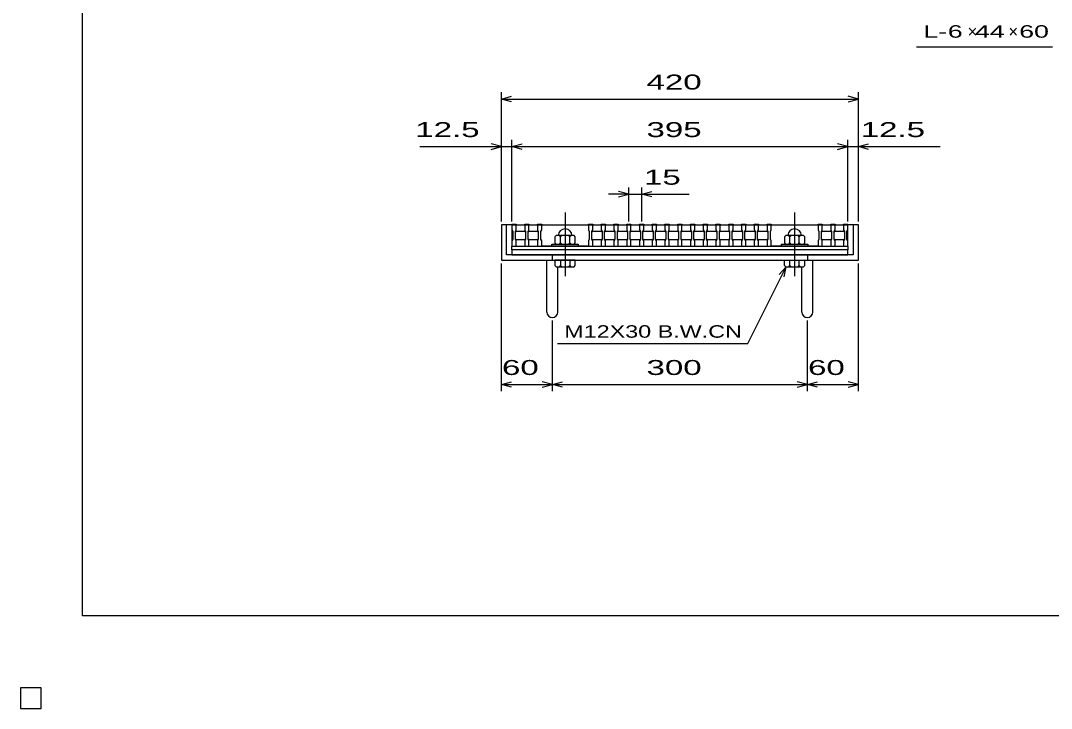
# Model space of a CAD drawing. Units: millimetres, scale not verified. Extents: x -1456 to 1385, y -1026 to 843.
# Drawn here: x -1456 to -243, y -1026 to -217 of the extents above; entities that cross this region are included whole.
import ezdxf
from ezdxf.enums import TextEntityAlignment as Align

# ---------------------------------------------------------------- set-up
doc = ezdxf.new("R2010")
doc.units = ezdxf.units.MM
doc.header["$LTSCALE"] = 8
doc.linetypes.add('CHAIN', pattern=[18.5, 12, -1.5, 3.5, -1.5])
for name, color, linetype, lineweight in [('0_2', 150, 'Continuous', 25), ('16', 3, 'Continuous', 25), ('19', 6, 'Continuous', 25), ('22', 4, 'Continuous', 25)]:
    doc.layers.add(name, color=color, linetype=linetype, lineweight=lineweight)
doc.styles.add('ベクトル', font='')
doc.styles.get('ベクトル').set_extended_font_data('ベクトル')

msp = doc.modelspace()

# ---------------------------------------------------------------- linework, layer by layer
at = {"layer": '0_2'}
for p, q in [((-1383.2, -917.2), (-1383.2, 842.8)), ((1384.8, -917.2), (-1383.2, -917.2))]:
    msp.add_line(p, q, dxfattribs=at)
at = {"layer": '16', "linetype": 'CHAIN'}
for p, q in [((-815.5, -442.4), (-815.5, -517.4)), ((-545.5, -442.4), (-545.5, -517.4))]:
    msp.add_line(p, q, dxfattribs=at)
at = {"layer": '16'}
for p, q in [((-878, -457), (-878, -456.3)), ((-878, -456.3), (-873, -456.3)), ((-878, -457), (-878, -463)), ((-873, -457), (-878, -457)), ((-878, -457), (-878, -482)), ((-878, -457), (-483, -457)), ((-873, -456.3), (-873, -457)), ((-873, -463), (-873, -457)), ((-863, -457), (-863, -456.3)), ((-863, -456.3), (-858, -456.3)), ((-863, -457), (-863, -463)), ((-858, -457), (-863, -457)), ((-858, -456.3), (-858, -457)), ((-858, -463), (-858, -457)), ((-848, -457), (-848, -456.3)), ((-848, -456.3), (-843, -456.3)), ((-848, -457), (-848, -463)), ((-843, -457), (-848, -457)), ((-843, -456.3), (-843, -457)), ((-843, -463), (-843, -457)), ((-843, -457), (-788, -457)), ((-788, -457), (-788, -456.3)), ((-788, -456.3), (-783, -456.3)), ((-788, -457), (-788, -463)), ((-783, -457), (-788, -457)), ((-783, -456.3), (-783, -457)), ((-783, -463), (-783, -457)), ((-773, -457), (-773, -456.3)), ((-773, -456.3), (-768, -456.3)), ((-773, -457), (-773, -463)), ((-768, -457), (-773, -457)), ((-768, -456.3), (-768, -457)), ((-768, -463), (-768, -457)), ((-758, -457), (-758, -456.3)), ((-758, -456.3), (-753, -456.3)), ((-758, -457), (-758, -463)), ((-753, -457), (-758, -457)), ((-753, -456.3), (-753, -457)), ((-753, -463), (-753, -457)), ((-743, -457), (-743, -456.3)), ((-743, -456.3), (-738, -456.3)), ((-743, -457), (-743, -463)), ((-738, -457), (-743, -457)), ((-738, -456.3), (-738, -457)), ((-738, -463), (-738, -457)), ((-728, -457), (-728, -456.3)), ((-728, -456.3), (-723, -456.3)), ((-728, -457), (-728, -463)), ((-723, -457), (-728, -457)), ((-723, -456.3), (-723, -457)), ((-723, -463), (-723, -457)), ((-713, -457), (-713, -456.3)), ((-713, -456.3), (-708, -456.3)), ((-713, -457), (-713, -463)), ((-708, -457), (-713, -457)), ((-708, -456.3), (-708, -457)), ((-708, -463), (-708, -457)), ((-698, -457), (-698, -456.3)), ((-698, -456.3), (-693, -456.3)), ((-698, -457), (-698, -463)), ((-693, -457), (-698, -457)), ((-693, -456.3), (-693, -457)), ((-693, -463), (-693, -457)), ((-683, -457), (-683, -456.3)), ((-683, -456.3), (-678, -456.3)), ((-683, -457), (-683, -463)), ((-678, -457), (-683, -457)), ((-678, -456.3), (-678, -457)), ((-678, -463), (-678, -457)), ((-668, -457), (-668, -456.3)), ((-668, -456.3), (-663, -456.3)), ((-668, -457), (-668, -463)), ((-663, -457), (-668, -457)), ((-663, -456.3), (-663, -457)), ((-663, -463), (-663, -457)), ((-653, -457), (-653, -456.3)), ((-653, -456.3), (-648, -456.3)), ((-653, -457), (-653, -463)), ((-648, -457), (-653, -457)), ((-648, -456.3), (-648, -457)), ((-648, -463), (-648, -457)), ((-638, -457), (-638, -456.3)), ((-638, -456.3), (-633, -456.3)), ((-638, -457), (-638, -463)), ((-633, -457), (-638, -457)), ((-633, -456.3), (-633, -457)), ((-633, -463), (-633, -457)), ((-623, -457), (-623, -456.3)), ((-623, -456.3), (-618, -456.3)), ((-623, -457), (-623, -463)), ((-618, -457), (-623, -457)), ((-618, -456.3), (-618, -457)), ((-618, -463), (-618, -457)), ((-608, -457), (-608, -456.3)), ((-608, -456.3), (-603, -456.3)), ((-608, -457), (-608, -463)), ((-603, -457), (-608, -457)), ((-603, -456.3), (-603, -457)), ((-603, -463), (-603, -457)), ((-593, -457), (-593, -456.3)), ((-593, -456.3), (-588, -456.3)), ((-593, -457), (-593, -463)), ((-588, -457), (-593, -457)), ((-588, -456.3), (-588, -457)), ((-588, -463), (-588, -457)), ((-578, -457), (-578, -456.3)), ((-578, -456.3), (-573, -456.3)), ((-578, -457), (-578, -463)), ((-573, -457), (-578, -457)), ((-573, -456.3), (-573, -457)), ((-573, -463), (-573, -457)), ((-573, -457), (-518, -457)), ((-518, -457), (-518, -456.3)), ((-518, -456.3), (-513, -456.3)), ((-518, -457), (-518, -463)), ((-513, -457), (-518, -457)), ((-513, -456.3), (-513, -457)), ((-513, -463), (-513, -457)), ((-503, -457), (-503, -456.3)), ((-503, -456.3), (-498, -456.3)), ((-503, -457), (-503, -463)), ((-498, -457), (-503, -457)), ((-498, -456.3), (-498, -457)), ((-498, -463), (-498, -457)), ((-488, -457), (-488, -456.3)), ((-488, -456.3), (-483, -456.3)), ((-488, -457), (-488, -463)), ((-483, -457), (-488, -457)), ((-483, -456.3), (-483, -457)), ((-483, -463), (-483, -457)), ((-483, -482), (-483, -457)), ((-878, -463), (-877, -465)), ((-877, -465), (-877, -474)), ((-874, -465), (-873, -463)), ((-874, -465.5), (-873, -464.5)), ((-874, -474), (-874, -465)), ((-873, -464.5), (-863, -464.5)), ((-863, -463), (-862, -465)), ((-863, -464.5), (-862, -465.5)), ((-862, -465), (-862, -474)), ((-859, -465), (-858, -463)), ((-859, -465.5), (-858, -464.5)), ((-859, -474), (-859, -465)), ((-858, -464.5), (-848, -464.5)), ((-848, -463), (-847, -465)), ((-848, -464.5), (-847, -465.5)), ((-847, -465), (-847, -474)), ((-844, -465), (-843, -463)), ((-844, -474), (-844, -465)), ((-826, -469.7), (-827.5, -471.2)), ((-827.5, -471.2), (-827.5, -478.2)), ((-805, -469.7), (-826, -469.7)), ((-821, -471.2), (-822.5, -469.7)), ((-819.5, -469.7), (-821, -471.2)), ((-821, -478.2), (-821, -471.2)), ((-810, -471.2), (-811.5, -469.7)), ((-808.5, -469.7), (-810, -471.2)), ((-810, -478.2), (-810, -471.2)), ((-803.5, -471.2), (-805, -469.7)), ((-803.5, -478.2), (-803.5, -471.2)), ((-788, -463), (-787, -465)), ((-787, -465), (-787, -474)), ((-784, -465), (-783, -463)), ((-784, -465.5), (-783, -464.5)), ((-784, -474), (-784, -465)), ((-783, -464.5), (-773, -464.5)), ((-773, -463), (-772, -465)), ((-773, -464.5), (-772, -465.5)), ((-772, -465), (-772, -474)), ((-769, -465), (-768, -463)), ((-769, -465.5), (-768, -464.5)), ((-769, -474), (-769, -465)), ((-768, -464.5), (-758, -464.5)), ((-758, -463), (-757, -465)), ((-758, -464.5), (-757, -465.5)), ((-757, -465), (-757, -474)), ((-754, -465), (-753, -463)), ((-754, -465.5), (-753, -464.5)), ((-754, -474), (-754, -465)), ((-753, -464.5), (-743, -464.5)), ((-743, -463), (-742, -465)), ((-743, -464.5), (-742, -465.5)), ((-742, -465), (-742, -474)), ((-739, -465), (-738, -463)), ((-739, -465.5), (-738, -464.5)), ((-739, -474), (-739, -465)), ((-738, -464.5), (-728, -464.5)), ((-728, -463), (-727, -465)), ((-728, -464.5), (-727, -465.5)), ((-727, -465), (-727, -474)), ((-724, -465), (-723, -463)), ((-724, -465.5), (-723, -464.5)), ((-724, -474), (-724, -465)), ((-723, -464.5), (-713, -464.5)), ((-713, -463), (-712, -465)), ((-713, -464.5), (-712, -465.5)), ((-712, -465), (-712, -474)), ((-709, -465), (-708, -463)), ((-709, -465.5), (-708, -464.5)), ((-709, -474), (-709, -465)), ((-708, -464.5), (-698, -464.5)), ((-698, -463), (-697, -465)), ((-698, -464.5), (-697, -465.5)), ((-697, -465), (-697, -474)), ((-694, -465), (-693, -463)), ((-694, -465.5), (-693, -464.5)), ((-694, -474), (-694, -465)), ((-693, -464.5), (-683, -464.5)), ((-683, -463), (-682, -465)), ((-683, -464.5), (-682, -465.5)), ((-682, -465), (-682, -474)), ((-679, -465), (-678, -463)), ((-679, -465.5), (-678, -464.5)), ((-679, -474), (-679, -465)), ((-678, -464.5), (-668, -464.5)), ((-668, -463), (-667, -465)), ((-668, -464.5), (-667, -465.5)), ((-667, -465), (-667, -474)), ((-664, -465), (-663, -463)), ((-664, -465.5), (-663, -464.5)), ((-664, -474), (-664, -465)), ((-663, -464.5), (-653, -464.5)), ((-653, -463), (-652, -465)), ((-653, -464.5), (-652, -465.5)), ((-652, -465), (-652, -474)), ((-649, -465), (-648, -463)), ((-649, -465.5), (-648, -464.5)), ((-649, -474), (-649, -465)), ((-648, -464.5), (-638, -464.5)), ((-638, -463), (-637, -465)), ((-638, -464.5), (-637, -465.5)), ((-637, -465), (-637, -474)), ((-634, -465), (-633, -463)), ((-634, -465.5), (-633, -464.5)), ((-634, -474), (-634, -465)), ((-633, -464.5), (-623, -464.5)), ((-623, -463), (-622, -465)), ((-623, -464.5), (-622, -465.5)), ((-622, -465), (-622, -474)), ((-619, -465), (-618, -463)), ((-619, -465.5), (-618, -464.5)), ((-619, -474), (-619, -465)), ((-618, -464.5), (-608, -464.5)), ((-608, -463), (-607, -465)), ((-608, -464.5), (-607, -465.5)), ((-607, -465), (-607, -474)), ((-604, -465), (-603, -463)), ((-604, -465.5), (-603, -464.5)), ((-604, -474), (-604, -465)), ((-603, -464.5), (-593, -464.5)), ((-593, -463), (-592, -465)), ((-593, -464.5), (-592, -465.5)), ((-592, -465), (-592, -474)), ((-589, -465), (-588, -463)), ((-589, -465.5), (-588, -464.5)), ((-589, -474), (-589, -465)), ((-588, -464.5), (-578, -464.5)), ((-578, -463), (-577, -465)), ((-578, -464.5), (-577, -465.5)), ((-577, -465), (-577, -474)), ((-574, -465), (-573, -463)), ((-574, -474), (-574, -465)), ((-556, -469.7), (-557.5, -471.2)), ((-557.5, -471.2), (-557.5, -478.2)), ((-535, -469.7), (-556, -469.7)), ((-551, -471.2), (-552.5, -469.7)), ((-549.5, -469.7), (-551, -471.2)), ((-551, -478.2), (-551, -471.2)), ((-540, -471.2), (-541.5, -469.7)), ((-538.5, -469.7), (-540, -471.2)), ((-540, -478.2), (-540, -471.2)), ((-533.5, -471.2), (-535, -469.7)), ((-533.5, -478.2), (-533.5, -471.2)), ((-518, -463), (-517, -465)), ((-517, -465), (-517, -474)), ((-514, -465), (-513, -463)), ((-514, -465.5), (-513, -464.5)), ((-514, -474), (-514, -465)), ((-513, -464.5), (-503, -464.5)), ((-503, -463), (-502, -465)), ((-503, -464.5), (-502, -465.5)), ((-502, -465), (-502, -474)), ((-499, -465), (-498, -463)), ((-499, -465.5), (-498, -464.5)), ((-499, -474), (-499, -465)), ((-498, -464.5), (-488, -464.5)), ((-488, -463), (-487, -465)), ((-488, -464.5), (-487, -465.5)), ((-487, -465), (-487, -474)), ((-484, -465), (-483, -463)), ((-484, -474), (-484, -465)), ((-877, -474), (-878, -476)), ((-878, -476), (-878, -482)), ((-878, -482), (-873, -482)), ((-878, -482), (-483, -482)), ((-878, -482), (-483, -482)), ((-878, -486.5), (-878, -482)), ((-873, -474.5), (-874, -473.5)), ((-873, -476), (-874, -474)), ((-863, -474.5), (-873, -474.5)), ((-873, -482), (-873, -476)), ((-862, -473.5), (-863, -474.5)), ((-862, -474), (-863, -476)), ((-863, -476), (-863, -482)), ((-863, -482), (-858, -482)), ((-858, -474.5), (-859, -473.5)), ((-858, -476), (-859, -474)), ((-848, -474.5), (-858, -474.5)), ((-858, -482), (-858, -476)), ((-847, -473.5), (-848, -474.5)), ((-847, -474), (-848, -476)), ((-848, -476), (-848, -482)), ((-848, -482), (-843, -482)), ((-843, -476), (-844, -474)), ((-843, -482), (-843, -476)), ((-788, -482), (-843, -482)), ((-831, -482), (-831, -479.7)), ((-831, -479.7), (-800, -479.7)), ((-800, -482), (-831, -482)), ((-827.5, -478.2), (-826, -479.7)), ((-822.5, -479.7), (-821, -478.2)), ((-821, -478.2), (-819.5, -479.7)), ((-811.5, -479.7), (-810, -478.2)), ((-810, -478.2), (-808.5, -479.7)), ((-805, -479.7), (-803.5, -478.2)), ((-800, -479.7), (-800, -482)), ((-787, -474), (-788, -476)), ((-788, -476), (-788, -482)), ((-788, -482), (-783, -482)), ((-783, -474.5), (-784, -473.5)), ((-783, -476), (-784, -474)), ((-773, -474.5), (-783, -474.5)), ((-783, -482), (-783, -476)), ((-772, -473.5), (-773, -474.5)), ((-772, -474), (-773, -476)), ((-773, -476), (-773, -482)), ((-773, -482), (-768, -482)), ((-768, -474.5), (-769, -473.5)), ((-768, -476), (-769, -474)), ((-758, -474.5), (-768, -474.5)), ((-768, -482), (-768, -476)), ((-757, -473.5), (-758, -474.5)), ((-757, -474), (-758, -476)), ((-758, -476), (-758, -482)), ((-758, -482), (-753, -482)), ((-753, -474.5), (-754, -473.5)), ((-753, -476), (-754, -474)), ((-743, -474.5), (-753, -474.5)), ((-753, -482), (-753, -476)), ((-742, -473.5), (-743, -474.5)), ((-742, -474), (-743, -476)), ((-743, -476), (-743, -482)), ((-743, -482), (-738, -482)), ((-738, -474.5), (-739, -473.5)), ((-738, -476), (-739, -474)), ((-728, -474.5), (-738, -474.5)), ((-738, -482), (-738, -476)), ((-727, -473.5), (-728, -474.5)), ((-727, -474), (-728, -476)), ((-728, -476), (-728, -482)), ((-728, -482), (-723, -482)), ((-723, -474.5), (-724, -473.5)), ((-723, -476), (-724, -474)), ((-713, -474.5), (-723, -474.5)), ((-723, -482), (-723, -476)), ((-712, -473.5), (-713, -474.5)), ((-712, -474), (-713, -476)), ((-713, -476), (-713, -482)), ((-713, -482), (-708, -482)), ((-708, -474.5), (-709, -473.5)), ((-708, -476), (-709, -474)), ((-698, -474.5), (-708, -474.5)), ((-708, -482), (-708, -476)), ((-697, -473.5), (-698, -474.5)), ((-697, -474), (-698, -476)), ((-698, -476), (-698, -482)), ((-698, -482), (-693, -482)), ((-693, -474.5), (-694, -473.5)), ((-693, -476), (-694, -474)), ((-683, -474.5), (-693, -474.5)), ((-693, -482), (-693, -476)), ((-682, -473.5), (-683, -474.5)), ((-682, -474), (-683, -476)), ((-683, -476), (-683, -482)), ((-683, -482), (-678, -482)), ((-678, -474.5), (-679, -473.5)), ((-678, -476), (-679, -474)), ((-668, -474.5), (-678, -474.5)), ((-678, -482), (-678, -476)), ((-667, -473.5), (-668, -474.5)), ((-667, -474), (-668, -476)), ((-668, -476), (-668, -482)), ((-668, -482), (-663, -482)), ((-663, -474.5), (-664, -473.5)), ((-663, -476), (-664, -474)), ((-653, -474.5), (-663, -474.5)), ((-663, -482), (-663, -476)), ((-652, -473.5), (-653, -474.5)), ((-652, -474), (-653, -476)), ((-653, -476), (-653, -482)), ((-653, -482), (-648, -482)), ((-648, -474.5), (-649, -473.5)), ((-648, -476), (-649, -474)), ((-638, -474.5), (-648, -474.5)), ((-648, -482), (-648, -476)), ((-637, -473.5), (-638, -474.5)), ((-637, -474), (-638, -476)), ((-638, -476), (-638, -482)), ((-638, -482), (-633, -482)), ((-633, -474.5), (-634, -473.5)), ((-633, -476), (-634, -474)), ((-623, -474.5), (-633, -474.5)), ((-633, -482), (-633, -476)), ((-622, -473.5), (-623, -474.5)), ((-622, -474), (-623, -476)), ((-623, -476), (-623, -482)), ((-623, -482), (-618, -482)), ((-618, -474.5), (-619, -473.5)), ((-618, -476), (-619, -474)), ((-608, -474.5), (-618, -474.5)), ((-618, -482), (-618, -476)), ((-607, -473.5), (-608, -474.5)), ((-607, -474), (-608, -476)), ((-608, -476), (-608, -482)), ((-608, -482), (-603, -482)), ((-603, -474.5), (-604, -473.5)), ((-603, -476), (-604, -474)), ((-593, -474.5), (-603, -474.5)), ((-603, -482), (-603, -476)), ((-592, -473.5), (-593, -474.5)), ((-592, -474), (-593, -476)), ((-593, -476), (-593, -482)), ((-593, -482), (-588, -482)), ((-588, -474.5), (-589, -473.5)), ((-588, -476), (-589, -474)), ((-578, -474.5), (-588, -474.5)), ((-588, -482), (-588, -476)), ((-577, -473.5), (-578, -474.5)), ((-577, -474), (-578, -476)), ((-578, -476), (-578, -482)), ((-578, -482), (-573, -482)), ((-573, -476), (-574, -474)), ((-573, -482), (-573, -476)), ((-518, -482), (-573, -482)), ((-561, -482), (-561, -479.7)), ((-561, -479.7), (-530, -479.7)), ((-530, -482), (-561, -482)), ((-557.5, -478.2), (-556, -479.7)), ((-552.5, -479.7), (-551, -478.2)), ((-551, -478.2), (-549.5, -479.7)), ((-541.5, -479.7), (-540, -478.2)), ((-540, -478.2), (-538.5, -479.7)), ((-535, -479.7), (-533.5, -478.2)), ((-530, -479.7), (-530, -482)), ((-517, -474), (-518, -476)), ((-518, -476), (-518, -482)), ((-518, -482), (-513, -482)), ((-513, -474.5), (-514, -473.5)), ((-513, -476), (-514, -474)), ((-503, -474.5), (-513, -474.5)), ((-513, -482), (-513, -476)), ((-502, -473.5), (-503, -474.5)), ((-502, -474), (-503, -476)), ((-503, -476), (-503, -482)), ((-503, -482), (-498, -482)), ((-498, -474.5), (-499, -473.5)), ((-498, -476), (-499, -474)), ((-488, -474.5), (-498, -474.5)), ((-498, -482), (-498, -476)), ((-487, -473.5), (-488, -474.5)), ((-487, -474), (-488, -476)), ((-488, -476), (-488, -482)), ((-488, -482), (-483, -482)), ((-483, -476), (-484, -474)), ((-483, -482), (-483, -476)), ((-483, -482), (-483, -486.5)), ((-483, -486.5), (-878, -486.5)), ((-878, -486.5), (-878, -492.5)), ((-878, -492.5), (-483, -492.5)), ((-483, -492.5), (-483, -486.5)), ((-1432, -1002), (-1456, -1002)), ((-1456, -1002), (-1456, -1026)), ((-1432, -1002), (-1456, -1002)), ((-1456, -1002), (-1456, -1026)), ((-1432, -1002), (-1456, -1002)), ((-1456, -1002), (-1456, -1026)), ((-1432, -1002), (-1456, -1002)), ((-1456, -1002), (-1456, -1026)), ((-1432, -1002), (-1456, -1002)), ((-1456, -1002), (-1456, -1026)), ((-1432, -1026), (-1432, -1002)), ((-1432, -1026), (-1432, -1002)), ((-1432, -1026), (-1432, -1002)), ((-1432, -1026), (-1432, -1002)), ((-1432, -1026), (-1432, -1002)), ((-1456, -1026), (-1432, -1026)), ((-1456, -1026), (-1432, -1026)), ((-1456, -1026), (-1432, -1026)), ((-1456, -1026), (-1432, -1026)), ((-1456, -1026), (-1432, -1026))]:
    msp.add_line(p, q, dxfattribs=at)
for centre in [(-815.5, -469.7), (-545.5, -469.7)]:
    msp.add_arc(centre, 8, 0, 180, dxfattribs=at)
at = {"layer": '19'}
for p, q in [((-878, -457), (-890.5, -457)), ((-890.5, -457), (-890.5, -498.5)), ((-884.5, -492.5), (-884.5, -457)), ((-470.5, -457), (-483, -457)), ((-476.5, -457), (-476.5, -492.5)), ((-470.5, -498.5), (-470.5, -457)), ((-476.5, -492.5), (-884.5, -492.5)), ((-830.5, -498.5), (-830.5, -492.5)), ((-530.5, -492.5), (-530.5, -498.5)), ((-890.5, -498.5), (-470.5, -498.5)), ((-837, -559.61), (-837, -498.5)), ((-827.5, -498.5), (-827.5, -505)), ((-803.5, -498.5), (-827.5, -498.5)), ((-827.5, -505), (-826, -506.5)), ((-826, -506.5), (-805, -506.5)), ((-824, -559.61), (-824, -506.5)), ((-821, -505), (-822.5, -506.5)), ((-821, -498.5), (-821, -505)), ((-819.5, -506.5), (-821, -505)), ((-810, -505), (-811.5, -506.5)), ((-810, -498.5), (-810, -505)), ((-808.5, -506.5), (-810, -505)), ((-805, -506.5), (-803.5, -505)), ((-803.5, -505), (-803.5, -498.5)), ((-557.5, -505), (-557.5, -498.5)), ((-557.5, -498.5), (-533.5, -498.5)), ((-556, -506.5), (-557.5, -505)), ((-556, -506.5), (-535, -506.5)), ((-552.5, -506.5), (-551, -505)), ((-551, -505), (-551, -498.5)), ((-549.5, -506.5), (-551, -505)), ((-541.5, -506.5), (-540, -505)), ((-540, -505), (-540, -498.5)), ((-538.5, -506.5), (-540, -505)), ((-537, -559.61), (-537, -506.5)), ((-533.5, -505), (-535, -506.5)), ((-533.5, -505), (-533.5, -498.5)), ((-524, -559.61), (-524, -498.5))]:
    msp.add_line(p, q, dxfattribs=at)
for centre in [(-830.5, -559.61), (-530.5, -559.61)]:
    msp.add_arc(centre, 6.5, 180, 0, dxfattribs=at)
at = {"layer": '22'}
for p, q in [((-402, -247.5), (-242, -247.5)), ((-890.5, -453), (-890.5, -301)), ((-470.5, -453), (-470.5, -301)), ((-890.5, -309), (-878.5, -305.8)), ((-878.5, -312.2), (-890.5, -309)), ((-890.5, -309), (-470.5, -309)), ((-470.5, -309), (-482.5, -305.8)), ((-482.5, -312.2), (-470.5, -309)), ((-890.5, -365), (-902.5, -361.8)), ((-890.5, -453), (-890.5, -357)), ((-878, -453), (-878, -357)), ((-878, -365), (-866, -361.8)), ((-483, -365), (-495, -361.8)), ((-483, -453), (-483, -357)), ((-470.5, -453), (-470.5, -357)), ((-470.5, -365), (-458.5, -361.8)), ((-986.5, -365), (-890.5, -365)), ((-902.5, -368.2), (-890.5, -365)), ((-890.5, -365), (-878, -365)), ((-866, -368.2), (-878, -365)), ((-878, -365), (-483, -365)), ((-495, -368.2), (-483, -365)), ((-483, -365), (-470.5, -365)), ((-458.5, -368.2), (-470.5, -365)), ((-470.5, -365), (-374.5, -365)), ((-740.5, -421), (-764.5, -421)), ((-740.5, -421), (-752.5, -417.8)), ((-752.5, -424.2), (-740.5, -421)), ((-740.5, -453), (-740.5, -413)), ((-740.5, -421), (-725.5, -421)), ((-725.5, -413), (-725.5, -453)), ((-725.5, -421), (-713.5, -417.8)), ((-713.5, -424.2), (-725.5, -421)), ((-725.5, -421), (-669.5, -421)), ((-890.5, -652.9), (-890.5, -502.5)), ((-600.5, -596.5), (-555.5, -506.5)), ((-563.5, -515.3), (-555.5, -506.5)), ((-557.9, -518.18), (-555.5, -506.5)), ((-470.5, -652.9), (-470.5, -502.5)), ((-830.5, -652.9), (-830.5, -569.7)), ((-530.5, -652.9), (-530.5, -569.7)), ((-824.5, -596.5), (-600.5, -596.5)), ((-890.5, -644.9), (-878.5, -641.7)), ((-830.5, -644.9), (-842.5, -641.7)), ((-830.5, -644.9), (-818.5, -641.7)), ((-530.5, -644.9), (-542.5, -641.7)), ((-530.5, -644.9), (-518.5, -641.7)), ((-470.5, -644.9), (-482.5, -641.7)), ((-878.5, -648.1), (-890.5, -644.9)), ((-890.5, -644.9), (-830.5, -644.9)), ((-842.5, -648.1), (-830.5, -644.9)), ((-818.5, -648.1), (-830.5, -644.9)), ((-830.5, -644.9), (-530.5, -644.9)), ((-542.5, -648.1), (-530.5, -644.9)), ((-518.5, -648.1), (-530.5, -644.9)), ((-530.5, -644.9), (-470.5, -644.9)), ((-482.5, -648.1), (-470.5, -644.9))]:
    msp.add_line(p, q, dxfattribs=at)
at = {"layer": '22', "color": 2}
for p, q in [((-1432, -1002), (-1456, -1002)), ((-1456, -1002), (-1456, -1026)), ((-1432, -1002), (-1456, -1002)), ((-1456, -1002), (-1456, -1026)), ((-1432, -1002), (-1456, -1002)), ((-1456, -1002), (-1456, -1026)), ((-1432, -1026), (-1432, -1002)), ((-1432, -1026), (-1432, -1002)), ((-1432, -1026), (-1432, -1002)), ((-1456, -1026), (-1432, -1026)), ((-1456, -1026), (-1432, -1026)), ((-1456, -1026), (-1432, -1026))]:
    msp.add_line(p, q, dxfattribs=at)

# ---------------------------------------------------------------- texts
at = {"layer": '22', "color": 2, "style": 'ベクトル'}
for s, height, width, p in [('L-', 14.66, 1.6, (-394, -229.5)), (' 6 ', 14.66, 1.6, (-374, -229.5)), (' 44 ', 14.66, 1.6, (-342, -229.5)), (' 60 ', 14.66, 1.6, (-290, -229.5)), (' 420 ', 17.6, 1.65, (-730.5, -289)), (' 12.5 ', 17.6, 1.65, (-1002.5, -345)), (' 395 ', 17.6, 1.65, (-730.5, -345)), (' 12.5 ', 17.6, 1.65, (-478.5, -345)), (' 15 ', 17.6, 1.65, (-733.5, -401)), ('M12X30 B.W.CN', 14.66, 1.4, (-816.5, -582.5)), (' 60 ', 17.6, 1.65, (-900.5, -624.9)), (' 300 ', 17.6, 1.65, (-730.5, -624.9)), (' 60 ', 17.6, 1.65, (-540.5, -624.9))]:
    msp.add_text(s, height=height, dxfattribs=dict(at, width=width)).set_placement(p, align=Align.MIDDLE_LEFT)
for p in [(-342, -229.5), (-294, -229.5)]:
    msp.add_text('×', height=14.66, dxfattribs=at).set_placement(p, align=Align.MIDDLE_LEFT)

doc.saveas('drawing.dxf')
